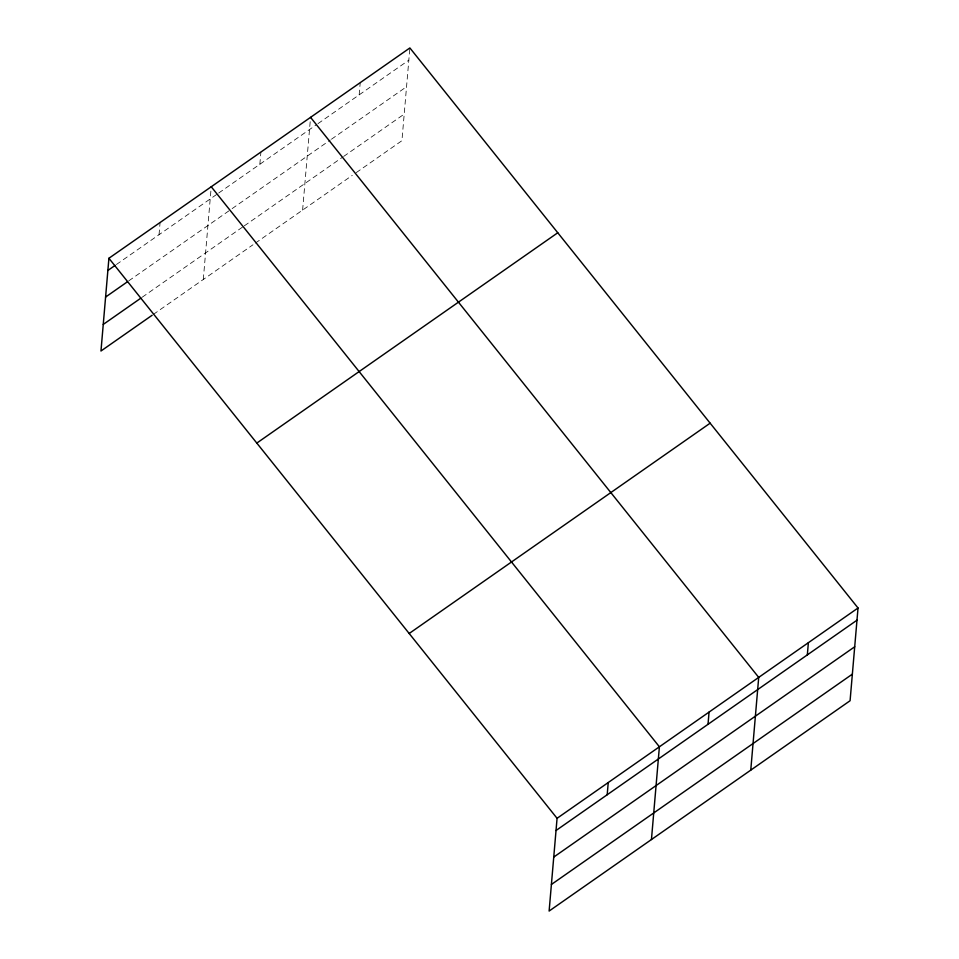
<?xml version="1.0" encoding="UTF-8"?>
<svg xmlns="http://www.w3.org/2000/svg" width="959" height="959" viewBox="0 0 959 959"><rect width="100%" height="100%" fill="white"/><g stroke="black" fill="none" stroke-linecap="round" stroke-linejoin="round"><path stroke-width="0.72" stroke-dasharray="4.79 3.6" d="M159.038 234.715L160.081 222.512M203.296 279.501L211.244 186.753M259.853 164.253L260.908 152.061M302.612 210.093L310.56 117.358M359.169 94.857L360.224 82.654M409.757 49.305L401.929 140.697L354.686 173.699M116.399 264.504L217.465 193.886M218.676 193.035L316.782 124.478M317.992 123.627L408.834 60.153M128.734 280.867L230.927 209.458M232.138 208.606L330.244 140.05M331.454 139.211L406.556 86.73M142.232 297.194L243.118 226.684M244.329 225.833L342.435 157.276M343.646 156.437L404.207 114.109M153.344 314.408L252.948 244.797M255.37 243.107L352.265 175.389"/><path stroke-width="1.44" d="M108.918 258.271L557.071 818.303L549.123 911.05L850.082 700.729L858.029 607.994L409.877 47.95L108.918 258.271L100.971 351.006L152.133 315.259M607.191 794.759L608.234 782.556M651.449 839.545L659.396 746.797L211.244 186.753M708.018 724.297L709.061 712.093M750.765 770.137L758.713 677.39L310.56 117.358M807.334 654.889L808.377 642.698M107.876 270.462L115.176 265.355M105.598 297.05L127.523 281.718M103.248 324.43L141.009 298.045M256.808 443.082L557.766 232.761M409.181 633.491L710.139 423.183M557.071 818.303L858.029 607.994M556.028 830.506L856.986 620.197M553.751 857.082L854.709 646.774M551.401 884.474L852.359 674.153"/></g></svg>
